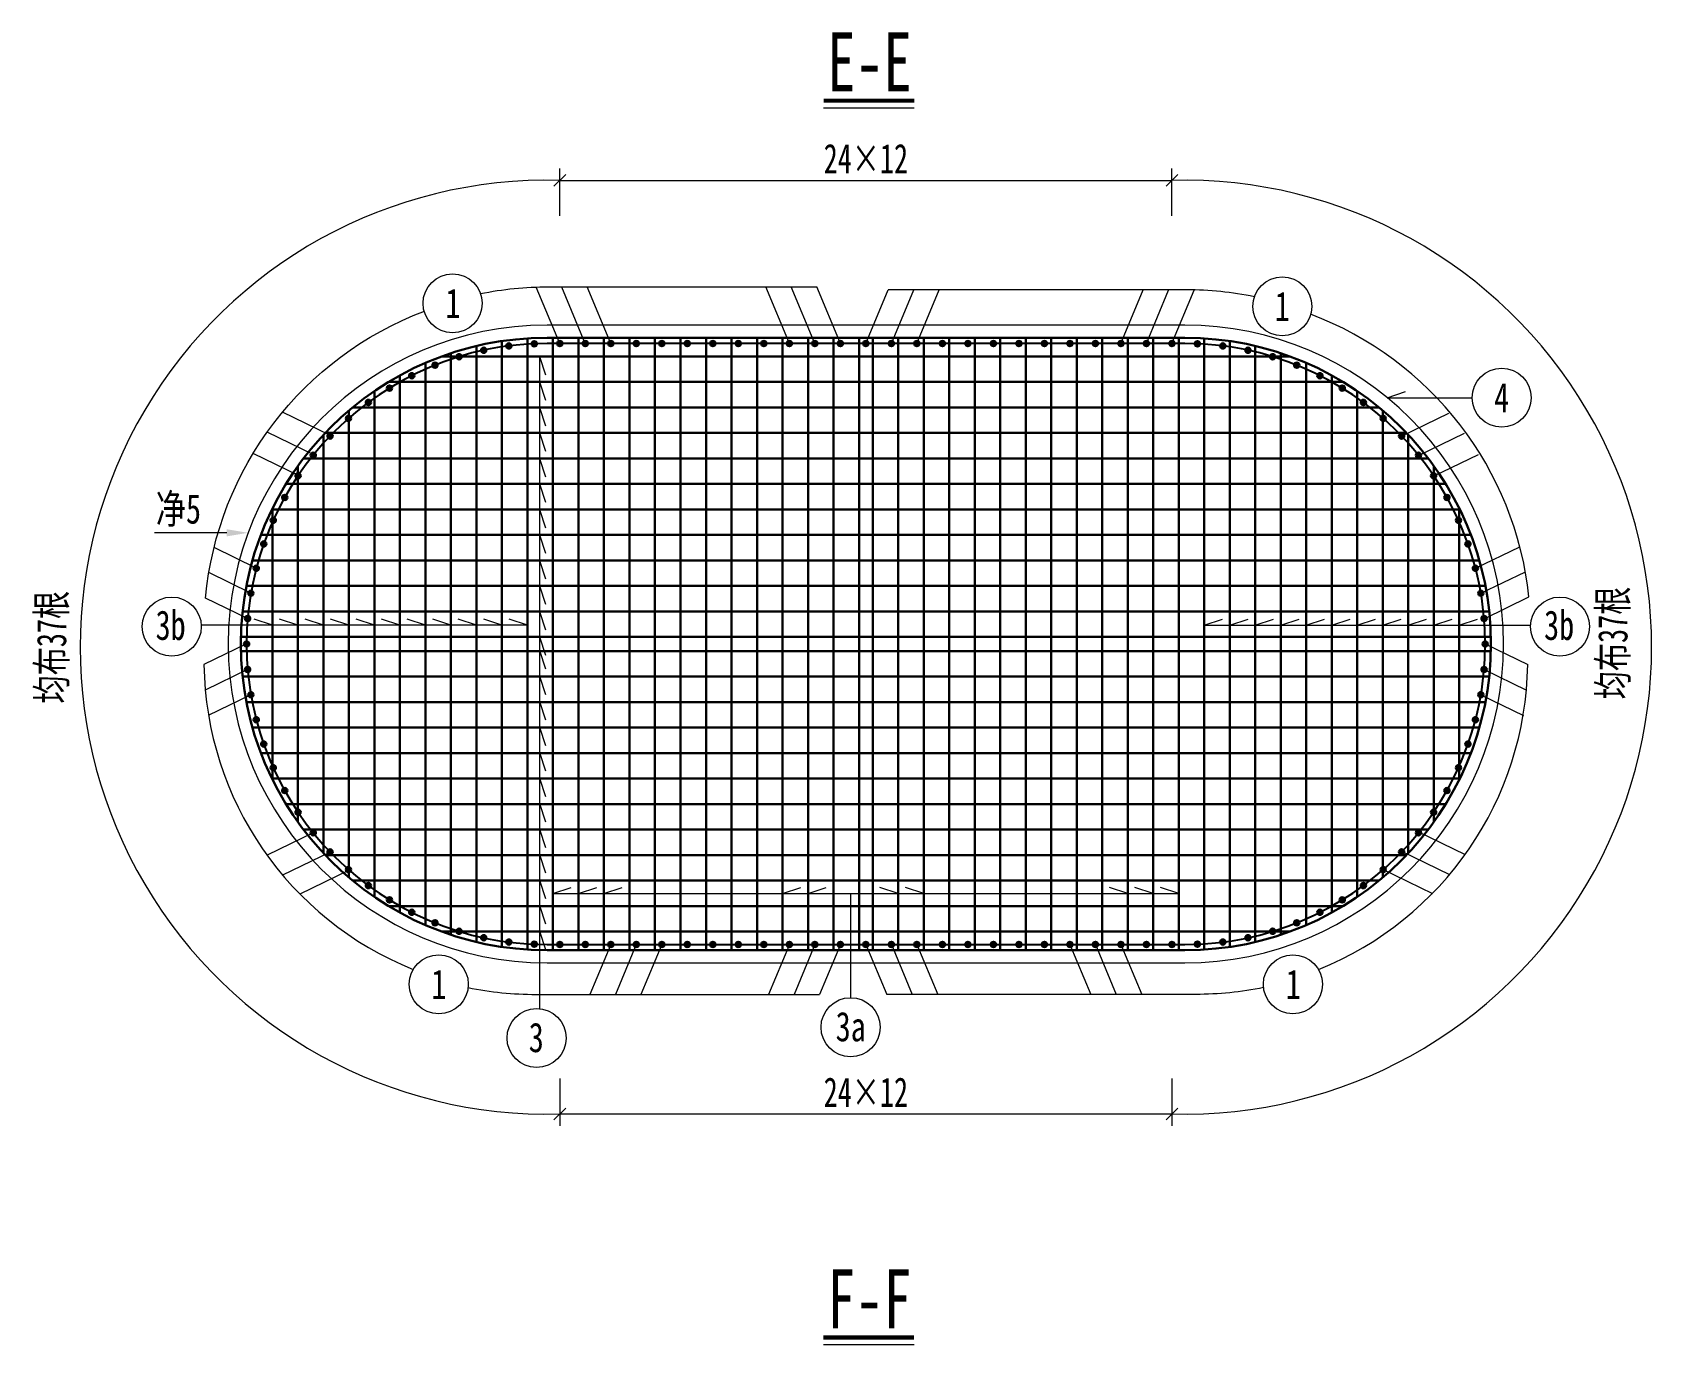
# Model space of a CAD drawing. Header units: millimetres. Extents: x 3400 to 11153, y 4569 to 11779.
# Drawn here: x 3497 to 4258, y 5288 to 5905 of the extents above; entities that cross this region are included whole.
import ezdxf
from ezdxf.enums import TextEntityAlignment as Align

# ---------------------------------------------------------------- set-up
doc = ezdxf.new("R2010")
doc.units = ezdxf.units.MM
doc.layers.get('0').update_dxf_attribs({"lineweight": 15})
doc.layers.get('Defpoints').update_dxf_attribs({"color": 8})
for name, color, linetype, lineweight in [('尺寸及阴影线', 4, 'Continuous', 13), ('尺寸标注', 4, 'Continuous', 13), ('文本', 7, 'Continuous', 15), ('标注线及字体', 2, 'Continuous', 15), ('细实线', 4, 'Continuous', 15), ('细线', 4, 'Continuous', 15), ('钢筋', 1, 'Continuous', 30)]:
    doc.layers.add(name, color=color, linetype=linetype, lineweight=lineweight)
doc.styles.add('111', font='仿宋_GB2312.ttf', dxfattribs={"width": 0.7})
doc.styles.add('FS', font='仿宋_GB2312.ttf', dxfattribs={"width": 0.75})
doc.styles.get("Standard").update_dxf_attribs({"font": '仿宋_GB2312.ttf'})
doc.dimstyles.new('200', dxfattribs={"dimscale": 0, "dimtxt": 2.5, "dimasz": 1, "dimexe": 1, "dimexo": 1, "dimgap": 0.6, "dimtad": 1, "dimdec": 1, "dimdsep": 46, "dimtxsty": '111', "dimblk": 'OBLIQUE', "dimcen": 0, "dimclrd": 4, "dimclre": 4, "dimclrt": 4, "dimadec": 1, "dimazin": 2, "dimtfac": 1, "dimtdec": 1, "dimtix": 1, "dimtmove": 2, "dimatfit": 3, "dimfxl": 4, "dimfxlon": 1, "dimtolj": 1, "dimlwd": -1, "dimlwe": -1, "dimarcsym": 0})

# ---------------------------------------------------------------- blocks, each defined once
blk = doc.blocks.new('DJ 22')
at = {"layer": '钢筋'}
h = blk.add_hatch(color=256, dxfattribs=at)
h.dxf.hatch_style = 1
h.paths.add_polyline_path([(1.26, 0, 1), (-1.25, 0, 1)])
blk.add_circle((0, 0), 1.25, dxfattribs=at)
blk = doc.blocks.new('_Oblique')
at = {"color": 0, "linetype": 'ByBlock', "lineweight": -2}
blk.add_line((-0.5, -0.5), (0.5, 0.5), dxfattribs=at)
blk = doc.blocks.new('*D60')
at = {"layer": 'Defpoints', "color": 0, "transparency": 16777216}
for p in [(4032.79, 5835.33), (3744.79, 5758.59), (4032.79, 5758.59)]:
    blk.add_point(p, dxfattribs=at)
at = {"layer": '细线', "color": 4, "transparency": 16777216}
for p, q in [((3744.79, 5818.66), (3744.79, 5840.88)), ((4032.79, 5818.66), (4032.79, 5840.88)), ((3744.79, 5835.33), (4032.79, 5835.33))]:
    blk.add_line(p, q, dxfattribs=at)
at = {"layer": '细线', "color": 4, "transparency": 16777216, "xscale": 5.555555555555555, "yscale": 5.555555555555555, "zscale": 5.555555555555555, "rotation": 180}
blk.add_blockref('_Oblique', (3744.79, 5835.33), dxfattribs=at)
at = {"layer": '细线', "color": 4, "transparency": 16777216, "xscale": 5.555555555555555, "yscale": 5.555555555555555, "zscale": 5.555555555555555}
blk.add_blockref('_Oblique', (4032.79, 5835.33), dxfattribs=at)
at = {"layer": '细线', "color": 4, "transparency": 16777216, "insert": (3888.79, 5845.6), "char_height": 13.889, "attachment_point": 5, "style": '111'}
blk.add_mtext('\\A1;24×12', dxfattribs=at)
blk = doc.blocks.new('*D61')
at = {"layer": 'Defpoints', "color": 0, "transparency": 16777216}
for p in [(3744.79, 5472.93), (4032.79, 5472.93), (4032.79, 5396.11)]:
    blk.add_point(p, dxfattribs=at)
at = {"layer": '细线', "color": 4, "transparency": 16777216}
for p, q in [((3744.79, 5412.78), (3744.79, 5390.55)), ((4032.79, 5412.78), (4032.79, 5390.55)), ((3744.79, 5396.11), (4032.79, 5396.11))]:
    blk.add_line(p, q, dxfattribs=at)
at = {"layer": '细线', "color": 4, "transparency": 16777216, "xscale": 5.555555555555557, "yscale": 5.555555555555557, "zscale": 5.555555555555557, "rotation": 180}
blk.add_blockref('_Oblique', (3744.79, 5396.11), dxfattribs=at)
at = {"layer": '细线', "color": 4, "transparency": 16777216, "xscale": 5.555555555555557, "yscale": 5.555555555555557, "zscale": 5.555555555555557}
blk.add_blockref('_Oblique', (4032.79, 5396.11), dxfattribs=at)
at = {"layer": '细线', "color": 4, "transparency": 16777216, "insert": (3888.79, 5406.39), "char_height": 13.889, "attachment_point": 5, "style": '111'}
blk.add_mtext('\\A1;24×12', dxfattribs=at)

msp = doc.modelspace()

# ---------------------------------------------------------------- linework, layer by layer
at = {"color": 4}
for p, q in [((3868.86, 5869.5), (3911.55, 5869.5)), ((3868.8, 5287.59), (3911.49, 5287.59))]:
    msp.add_line(p, q, dxfattribs=at)
at = {"color": 6, "const_width": 2}
for points in [[(3868.86, 5872.83), (3911.55, 5872.83)], [(3868.8, 5290.93), (3911.49, 5290.93)]]:
    msp.add_lwpolyline(points, dxfattribs=at)
at = {"layer": 'Defpoints'}
for p, q in [((4038.79, 5758.59), (3738.79, 5758.59)), ((3738.79, 5475.85), (4038.79, 5475.85))]:
    msp.add_line(p, q, dxfattribs=at)
for centre, start, end in [((3738.79, 5617.22), 90, 270), ((4038.79, 5617.22), 270, 90)]:
    msp.add_arc(centre, 141.37, start, end, dxfattribs=at)
at = {"layer": '尺寸及阴影线'}
msp.add_line((3588.12, 5669.53), (3554.07, 5669.53), dxfattribs=at)
msp.add_solid([(3588.12, 5671.21), (3588.12, 5667.85), (3598.2, 5669.53)], dxfattribs=at)
at = {"layer": '尺寸标注'}
for centre in [(3694.35, 5777.51), (4084.72, 5776.06), (4187.93, 5733.1), (3562.24, 5625.42), (4215.34, 5625.42), (3687.86, 5457.13), (4089.71, 5457.13), (3881.6, 5436.93), (3733.86, 5431.83)]:
    msp.add_circle(centre, 13.89, dxfattribs=at)
at = {"layer": '细实线'}
for p, q in [((3744.79, 5758.59), (3733.7, 5785.17)), ((3756.79, 5758.59), (3745.71, 5785.15)), ((3768.79, 5758.59), (3757.66, 5785.27)), ((3852.79, 5758.59), (3841.66, 5785.27)), ((3864.79, 5758.59), (3853.66, 5785.27)), ((3876.79, 5758.59), (3865.66, 5785.27)), ((3888.79, 5758.59), (3899.31, 5783.82)), ((3900.79, 5758.59), (3911.31, 5783.82)), ((3912.79, 5758.59), (3923.31, 5783.82)), ((4008.79, 5758.59), (4019.31, 5783.82)), ((4020.79, 5758.59), (4031.24, 5783.67)), ((4032.79, 5758.59), (4043.27, 5783.74)), ((4038.79, 5767.22), (3738.79, 5767.22)), ((3636.65, 5715.51), (3614.37, 5726.32)), ((4140.85, 5715.04), (4163.13, 5725.85)), ((3628.73, 5706.43), (3607.12, 5716.92)), ((4148.77, 5705.96), (4170.37, 5716.44)), ((3621.59, 5696.68), (3600.53, 5706.9)), ((4155.91, 5696.21), (4176.96, 5706.42)), ((3601.97, 5652.94), (3582.14, 5662.56)), ((4175.59, 5652.84), (4196.48, 5662.98)), ((3599.45, 5641.16), (3579.62, 5650.78)), ((4178.12, 5641.06), (4199.08, 5651.23)), ((3597.93, 5629.21), (3578.09, 5638.83)), ((4179.64, 5629.11), (4200.78, 5639.37)), ((3597.42, 5617.22), (3577.38, 5607.5)), ((4180.16, 5617.22), (4200.19, 5607.5)), ((3597.92, 5605.18), (3577.89, 5595.46)), ((4179.65, 5605.18), (4199.68, 5595.46)), ((3599.44, 5593.23), (3579.41, 5583.51)), ((4178.13, 5593.23), (4198.16, 5583.51)), ((3628.8, 5528.41), (3607.06, 5517.86)), ((4148.76, 5528.81), (4170.73, 5518.15)), ((3636.71, 5519.33), (3614.38, 5508.49)), ((4140.84, 5519.73), (4163.43, 5508.77)), ((3645.37, 5510.69), (3622.5, 5499.59)), ((4132.19, 5511.1), (4155.34, 5499.86)), ((3768.79, 5475.85), (3758.99, 5452.35)), ((3780.79, 5475.85), (3770.99, 5452.35)), ((3792.79, 5475.85), (3782.99, 5452.35)), ((3852.79, 5475.85), (3842.99, 5452.35)), ((3864.79, 5475.85), (3854.99, 5452.35)), ((3876.79, 5475.85), (3866.99, 5452.35)), ((3888.79, 5475.85), (3898.58, 5452.35)), ((3900.79, 5475.85), (3910.58, 5452.35)), ((3912.79, 5475.85), (3922.58, 5452.35)), ((3984.79, 5475.85), (3994.58, 5452.35)), ((3996.79, 5475.85), (4006.58, 5452.35)), ((4008.79, 5475.85), (4018.58, 5452.35)), ((3738.79, 5467.22), (4038.79, 5467.22))]:
    msp.add_line(p, q, dxfattribs=at)
for points in [[(3707.47, 5782.06, -0.050241), (3739.39, 5785.27), (3865.66, 5785.27)], [(4071.6, 5780.61, 0.050241), (4039.69, 5783.82), (3899.31, 5783.82)], [(3578.09, 5638.83, -0.287171), (3681.1, 5773.81, -0.277651)], [(4200.78, 5639.37, 0.283791), (4097.98, 5772.35)], [(3701.66, 5455.57, 0.050241), (3733.57, 5452.35), (3866.99, 5452.35)], [(4075.91, 5455.57, -0.050241), (4044, 5452.35), (3898.58, 5452.35)]]:
    msp.add_lwpolyline(points, format="xyb", dxfattribs=at)
for centre, radius, start, end in [((3738.79, 5617.22), 150, 90, 270), ((4038.79, 5617.22), 150, 270, 90), ((3734.13, 5609.65), 156.76, 180.78658, 248.17653), ((4043.44, 5609.65), 156.76, 291.82347, 359.21342)]:
    msp.add_arc(centre, radius, start, end, dxfattribs=at)
at = {"layer": '细线'}
for p, q in [((3735.22, 5752.53), (3735.22, 5445.72)), ((3735.22, 5752.53), (3738.11, 5743.93)), ((3735.22, 5740.53), (3738.11, 5731.93)), ((4134.03, 5733.1), (4142.62, 5736)), ((4134.03, 5733.1), (4174.04, 5733.1)), ((3735.22, 5728.53), (3738.11, 5719.93)), ((3735.22, 5716.53), (3738.11, 5707.93)), ((3735.22, 5704.53), (3738.11, 5695.93)), ((3735.22, 5692.53), (3738.11, 5683.93)), ((3735.22, 5680.53), (3738.11, 5671.93)), ((3735.22, 5668.53), (3738.11, 5659.93)), ((3735.22, 5656.53), (3738.11, 5647.93)), ((3735.22, 5644.53), (3738.11, 5635.93)), ((3735.22, 5632.53), (3738.11, 5623.93)), ((3729.58, 5626.08), (3576.11, 5626.08)), ((3609.58, 5626.08), (3600.98, 5628.97)), ((3621.58, 5626.08), (3612.98, 5628.97)), ((3633.58, 5626.08), (3624.98, 5628.97)), ((3645.58, 5626.08), (3636.98, 5628.97)), ((3657.58, 5626.08), (3648.98, 5628.97)), ((3669.58, 5626.08), (3660.98, 5628.97)), ((3681.58, 5626.08), (3672.98, 5628.97)), ((3693.58, 5626.08), (3684.98, 5628.97)), ((3705.58, 5626.08), (3696.98, 5628.97)), ((3717.58, 5626.08), (3708.98, 5628.97)), ((3729.58, 5626.08), (3720.98, 5628.97)), ((4048, 5626.08), (4056.59, 5628.97)), ((4048, 5626.08), (4201.46, 5626.08)), ((4060, 5626.08), (4068.59, 5628.97)), ((4072, 5626.08), (4080.59, 5628.97)), ((4084, 5626.08), (4092.59, 5628.97)), ((4096, 5626.08), (4104.59, 5628.97)), ((4108, 5626.08), (4116.59, 5628.97)), ((4120, 5626.08), (4128.59, 5628.97)), ((4132, 5626.08), (4140.59, 5628.97)), ((4144, 5626.08), (4152.59, 5628.97)), ((4156, 5626.08), (4164.59, 5628.97)), ((4168, 5626.08), (4176.59, 5628.97)), ((3735.22, 5620.53), (3738.11, 5611.93)), ((3735.22, 5614.11), (3738.11, 5605.51)), ((3735.22, 5602.11), (3738.11, 5593.51)), ((3735.22, 5590.11), (3738.11, 5581.51)), ((3735.22, 5578.11), (3738.11, 5569.51)), ((3735.22, 5566.11), (3738.11, 5557.51)), ((3735.22, 5554.11), (3738.11, 5545.51)), ((3735.22, 5542.11), (3738.11, 5533.51)), ((3735.22, 5530.11), (3738.11, 5521.51)), ((3735.22, 5518.11), (3738.11, 5509.51)), ((3735.22, 5506.11), (3738.11, 5497.51)), ((3741.58, 5499.78), (3750.17, 5502.68)), ((3753.58, 5499.78), (3762.17, 5502.68)), ((3765.58, 5499.78), (3774.17, 5502.68)), ((3849.58, 5499.78), (3858.17, 5502.68)), ((3861.58, 5499.78), (3870.17, 5502.68)), ((3904, 5499.78), (3895.4, 5502.68)), ((3916, 5499.78), (3907.4, 5502.68)), ((4012, 5499.78), (4003.4, 5502.68)), ((4024, 5499.78), (4015.4, 5502.68)), ((4036, 5499.78), (4027.4, 5502.68)), ((3735.22, 5494.11), (3738.11, 5485.51)), ((3741.58, 5499.78), (4036, 5499.78)), ((3881.6, 5499.78), (3881.6, 5450.82)), ((3735.22, 5482.11), (3738.11, 5473.51))]:
    msp.add_line(p, q, dxfattribs=at)
at = {"layer": '细线', "color": 4}
for centre, start, end in [((3738.79, 5615.72), 88.43499, 271.56501), ((4038.79, 5615.72), 268.43499, 91.56501)]:
    msp.add_arc(centre, 219.69, start, end, dxfattribs=at)
at = {"layer": '钢筋'}
for p, q in [((3717.58, 5759.73), (3717.58, 5474.71)), ((3729.58, 5761), (3729.58, 5473.43)), ((4038.79, 5761.3), (3738.79, 5761.3)), ((3741.58, 5761.3), (3741.58, 5473.14)), ((3753.58, 5761.3), (3753.58, 5473.14)), ((3765.58, 5761.3), (3765.58, 5473.14)), ((3777.58, 5761.3), (3777.58, 5473.14)), ((3789.58, 5761.3), (3789.58, 5473.14)), ((3801.58, 5761.3), (3801.58, 5473.14)), ((3813.58, 5761.3), (3813.58, 5473.14)), ((3825.58, 5761.3), (3825.58, 5473.14)), ((3837.58, 5761.3), (3837.58, 5473.14)), ((3849.58, 5761.3), (3849.58, 5473.14)), ((3861.58, 5761.3), (3861.58, 5473.14)), ((3873.58, 5761.3), (3873.58, 5473.14)), ((3885.58, 5761.3), (3885.58, 5473.14)), ((3892, 5761.3), (3892, 5473.14)), ((3904, 5761.3), (3904, 5473.14)), ((3916, 5761.3), (3916, 5473.14)), ((3928, 5761.3), (3928, 5473.14)), ((3940, 5761.3), (3940, 5473.14)), ((3952, 5761.3), (3952, 5473.14)), ((3964, 5761.3), (3964, 5473.14)), ((3976, 5761.3), (3976, 5473.14)), ((3988, 5761.3), (3988, 5473.14)), ((4000, 5761.3), (4000, 5473.14)), ((4012, 5761.3), (4012, 5473.14)), ((4024, 5761.3), (4024, 5473.14)), ((4036, 5761.3), (4036, 5473.14)), ((4048, 5761), (4048, 5473.43)), ((4060, 5759.73), (4060, 5474.71)), ((4088.29, 5752.53), (3689.29, 5752.53)), ((3693.58, 5754.02), (3693.58, 5480.41)), ((3705.58, 5757.42), (3705.58, 5477.02)), ((4072, 5757.42), (4072, 5477.02)), ((4084, 5754.02), (4084, 5480.41)), ((3681.58, 5749.45), (3681.58, 5484.98)), ((4096, 5749.45), (4096, 5484.98)), ((4113.31, 5740.53), (3664.26, 5740.53)), ((3669.58, 5743.59), (3669.58, 5490.85)), ((4108, 5743.59), (4108, 5490.85)), ((3657.58, 5736.23), (3657.58, 5498.21)), ((4120, 5736.23), (4120, 5498.21)), ((3645.58, 5727.09), (3645.58, 5507.35)), ((4130.27, 5728.53), (3647.3, 5728.53)), ((4132, 5727.09), (4132, 5507.35)), ((3633.58, 5715.66), (3633.58, 5518.78)), ((4143.17, 5716.53), (3634.4, 5716.53)), ((4144, 5715.66), (4144, 5518.78)), ((3621.58, 5701.01), (3621.58, 5533.43)), ((4153.4, 5704.53), (3624.17, 5704.53)), ((4156, 5701.01), (4156, 5533.43)), ((4161.62, 5692.53), (3615.96, 5692.53)), ((4168.21, 5680.53), (3609.36, 5680.53)), ((3609.58, 5680.97), (3609.58, 5553.47)), ((4168, 5680.97), (4168, 5553.47)), ((4173.42, 5668.53), (3604.15, 5668.53)), ((4177.4, 5656.53), (3600.17, 5656.53)), ((4180.25, 5644.53), (3597.32, 5644.53)), ((4182.05, 5632.53), (3595.52, 5632.53)), ((4182.83, 5620.53), (3594.74, 5620.53)), ((4182.83, 5613.91), (3594.74, 5613.91)), ((4182.05, 5601.91), (3595.52, 5601.91)), ((4180.25, 5589.91), (3597.32, 5589.91)), ((4177.4, 5577.91), (3600.17, 5577.91)), ((4173.42, 5565.91), (3604.15, 5565.91)), ((4168.21, 5553.91), (3609.36, 5553.91)), ((4161.62, 5541.91), (3615.96, 5541.91)), ((4153.4, 5529.91), (3624.17, 5529.91)), ((4143.17, 5517.91), (3634.4, 5517.91)), ((4130.27, 5505.91), (3647.3, 5505.91)), ((4113.31, 5493.91), (3664.26, 5493.91)), ((4088.29, 5481.91), (3689.29, 5481.91)), ((3738.79, 5473.14), (4038.79, 5473.14))]:
    msp.add_line(p, q, dxfattribs=at)
for centre, start, end in [((3738.79, 5617.22), 90, 270), ((4038.79, 5617.22), 270, 90)]:
    msp.add_arc(centre, 144.08, start, end, dxfattribs=at)

# ---------------------------------------------------------------- block references
for p, rotation in [((3732.79, 5758.46), 182.4324324324327), ((3744.79, 5758.59), 182.4324324324327), ((3756.79, 5758.59), 182.4324324324327), ((3768.79, 5758.59), 182.4324324324327), ((3780.79, 5758.59), 182.4324324324327), ((3792.79, 5758.59), 182.4324324324327), ((3804.79, 5758.59), 182.4324324324327), ((3816.79, 5758.59), 182.4324324324327), ((3828.79, 5758.59), 182.4324324324327), ((3840.79, 5758.59), 182.4324324324327), ((3852.79, 5758.59), 182.4324324324327), ((3864.79, 5758.59), 182.4324324324327), ((3876.79, 5758.59), 182.4324324324327), ((3888.79, 5758.59), 182.4324324324327), ((3900.79, 5758.59), 182.4324324324327), ((3912.79, 5758.59), 182.4324324324327), ((3924.79, 5758.59), 182.4324324324327), ((3936.79, 5758.59), 182.4324324324327), ((3948.79, 5758.59), 182.4324324324327), ((3960.79, 5758.59), 182.4324324324327), ((3972.79, 5758.59), 182.4324324324327), ((3984.79, 5758.59), 182.4324324324327), ((3996.79, 5758.59), 182.4324324324327), ((4008.79, 5758.59), 182.4324324324327), ((4020.79, 5758.59), 182.4324324324327), ((4032.79, 5758.59), 182.4324324324327), ((3697.39, 5752.39), 197.0270270270273), ((3709, 5755.41), 192.1621621621625), ((3720.83, 5757.44), 187.2972972972976), ((3675.14, 5743.45), 206.7567567567571), ((3686.08, 5748.39), 201.8918918918922), ((3664.66, 5737.6), 211.6216216216219), ((3654.72, 5730.88), 216.4864864864868), ((3645.39, 5723.34), 221.3513513513517), ((3636.72, 5715.04), 226.2162162162166), ((3628.8, 5706.03), 231.0810810810815), ((3621.66, 5696.38), 235.9459459459464), ((3615.37, 5686.16), 240.8108108108113), ((3609.97, 5675.45), 245.6756756756761), ((3605.49, 5664.31), 250.540540540541), ((3601.98, 5652.84), 255.4054054054059), ((3599.45, 5641.11), 260.2702702702708), ((3597.93, 5629.21), 265.1351351351357), ((3597.42, 5617.22), 270), ((3597.93, 5605.23), 274.8648648648649), ((3599.45, 5593.33), 279.7297297297297), ((3601.98, 5581.6), 284.5945945945946), ((3605.49, 5570.12), 289.4594594594594), ((3609.97, 5558.99), 294.3243243243243), ((3615.37, 5548.27), 299.1891891891892), ((3621.66, 5538.05), 304.054054054054), ((3628.8, 5528.41), 308.9189189189189), ((3636.72, 5519.4), 313.7837837837838), ((3645.39, 5511.1), 318.6486486486486), ((3654.72, 5503.56), 323.5135135135135), ((3664.66, 5496.84), 328.3783783783783), ((3675.14, 5490.99), 333.2432432432432), ((3686.08, 5486.04), 338.1081081081081), ((3697.39, 5482.04), 342.9729729729729), ((3709, 5479.02), 347.8378378378378), ((3720.83, 5476.99), 352.7027027027027), ((3732.79, 5475.98), 357.5675675675676)]:
    msp.add_blockref('DJ 22', p, dxfattribs=dict(rotation=rotation))
at = {"xscale": -1}
for p, rotation in [((4044.79, 5758.46), 177.5675675675672), ((4056.74, 5757.44), 172.7027027027024), ((4068.57, 5755.41), 167.8378378378375), ((4080.18, 5752.39), 162.9729729729726), ((4091.5, 5748.39), 158.1081081081077), ((4102.43, 5743.45), 153.2432432432429), ((4112.91, 5737.6), 148.378378378378), ((4122.85, 5730.88), 143.5135135135131), ((4132.19, 5723.34), 138.6486486486482), ((4140.85, 5715.04), 133.7837837837833), ((4148.78, 5706.03), 128.9189189189185), ((4155.91, 5696.38), 124.0540540540536), ((4162.2, 5686.16), 119.1891891891887), ((4167.61, 5675.45), 114.3243243243238), ((4172.08, 5664.31), 109.459459459459), ((4175.59, 5652.84), 104.5945945945941), ((4178.12, 5641.11), 99.72972972972924), ((4179.65, 5629.21), 94.86486486486434), ((4180.16, 5617.22), 90), ((4179.65, 5605.23), 85.1351351351351), ((4178.12, 5593.33), 80.27027027027029), ((4175.59, 5581.6), 75.4054054054054), ((4172.08, 5570.12), 70.54054054054059), ((4167.61, 5558.99), 65.67567567567568), ((4162.2, 5548.27), 60.81081081081087), ((4155.91, 5538.05), 55.94594594594597), ((4148.78, 5528.41), 51.08108108108107), ((4140.85, 5519.4), 46.21621621621617), ((4132.19, 5511.1), 41.35135135135145), ((4122.85, 5503.56), 36.48648648648656), ((4112.91, 5496.84), 31.62162162162166), ((4091.5, 5486.04), 21.89189189189195), ((4102.43, 5490.99), 26.75675675675684), ((4056.74, 5476.99), 7.297297297297342), ((4068.57, 5479.02), 12.16216216216216), ((4080.18, 5482.04), 17.02702702702705), ((3744.79, 5475.85), 357.5675675675673), ((3756.79, 5475.85), 357.5675675675673), ((3768.79, 5475.85), 357.5675675675673), ((3780.79, 5475.85), 357.5675675675673), ((3792.79, 5475.85), 357.5675675675673), ((3804.79, 5475.85), 357.5675675675673), ((3816.79, 5475.85), 357.5675675675673), ((3828.79, 5475.85), 357.5675675675673), ((3840.79, 5475.85), 357.5675675675673), ((3852.79, 5475.85), 357.5675675675673), ((3864.79, 5475.85), 357.5675675675673), ((3876.79, 5475.85), 357.5675675675673), ((3888.79, 5475.85), 357.5675675675673), ((3900.79, 5475.85), 357.5675675675673), ((3912.79, 5475.85), 357.5675675675673), ((3924.79, 5475.85), 357.5675675675673), ((3936.79, 5475.85), 357.5675675675673), ((3948.79, 5475.85), 357.5675675675673), ((3960.79, 5475.85), 357.5675675675673), ((3972.79, 5475.85), 357.5675675675673), ((3984.79, 5475.85), 357.5675675675673), ((3996.79, 5475.85), 357.5675675675673), ((4008.79, 5475.85), 357.5675675675673), ((4020.79, 5475.85), 357.5675675675673), ((4032.79, 5475.85), 357.5675675675673), ((4044.79, 5475.98), 2.432432432432527)]:
    msp.add_blockref('DJ 22', p, dxfattribs=dict(at, rotation=rotation))

# ---------------------------------------------------------------- texts
at = {"layer": '尺寸及阴影线', "width": 0.75}
msp.add_text('净5', height=13.889, dxfattribs=at).set_placement((3554.7, 5673.86))
at = {"layer": '文本', "color": 4, "style": 'FS', "width": 0.75}
for s, height, p in [('1', 13.89, (3694.57, 5777.51)), ('1', 13.89, (4084.72, 5776.06)), ('4', 13.89, (4187.93, 5733.1)), ('3b', 13.889, (3561.7, 5626.08)), ('3b', 13.889, (4214.97, 5626.08)), ('1', 13.89, (3687.86, 5457.13)), ('1', 13.89, (4089.94, 5457.13)), ('3a', 13.889, (3881.67, 5437.24)), ('3', 13.89, (3733.72, 5432.14))]:
    msp.add_text(s, height=height, dxfattribs=at).set_placement(p, align=Align.MIDDLE_CENTER)
at = {"layer": '标注线及字体', "color": 0, "style": '111', "width": 0.7}
for s, p in [('E-E', (3890.52, 5891.08)), ('F-F', (3890.46, 5309.18))]:
    msp.add_text(s, height=27.778, dxfattribs=at).set_placement(p, align=Align.MIDDLE)
at = {"layer": '细线', "color": 4, "char_height": 13.889, "attachment_point": 5, "rotation": 90, "style": '111'}
for insert in [(3506.42, 5615.72), (4240.96, 5617.7)]:
    msp.add_mtext('\\A1;均布37根', dxfattribs=dict(at, insert=insert))

# ---------------------------------------------------------------- dimensions: what is measured, and where the dimension line sits
at = {"layer": '细线'}
for base, p1, p2, picture, middle in [((4032.79, 5835.33), (3744.79, 5758.59), (4032.79, 5758.59), '*D60', (3888.79, 5845.6)), ((4032.79, 5396.11), (3744.79, 5472.93), (4032.79, 5472.93), '*D61', (3888.79, 5406.39))]:
    dim = msp.add_linear_dim(base=base, p1=p1, p2=p2, text='24×12', dimstyle='200', override={"dimscale": 5.555556, "dimfxl": 3, "dimarcsym": 2}, dxfattribs=at)
    dim.commit()
    dim.dimension.update_dxf_attribs({"geometry": picture, "text_midpoint": middle})

doc.saveas('drawing.dxf')
